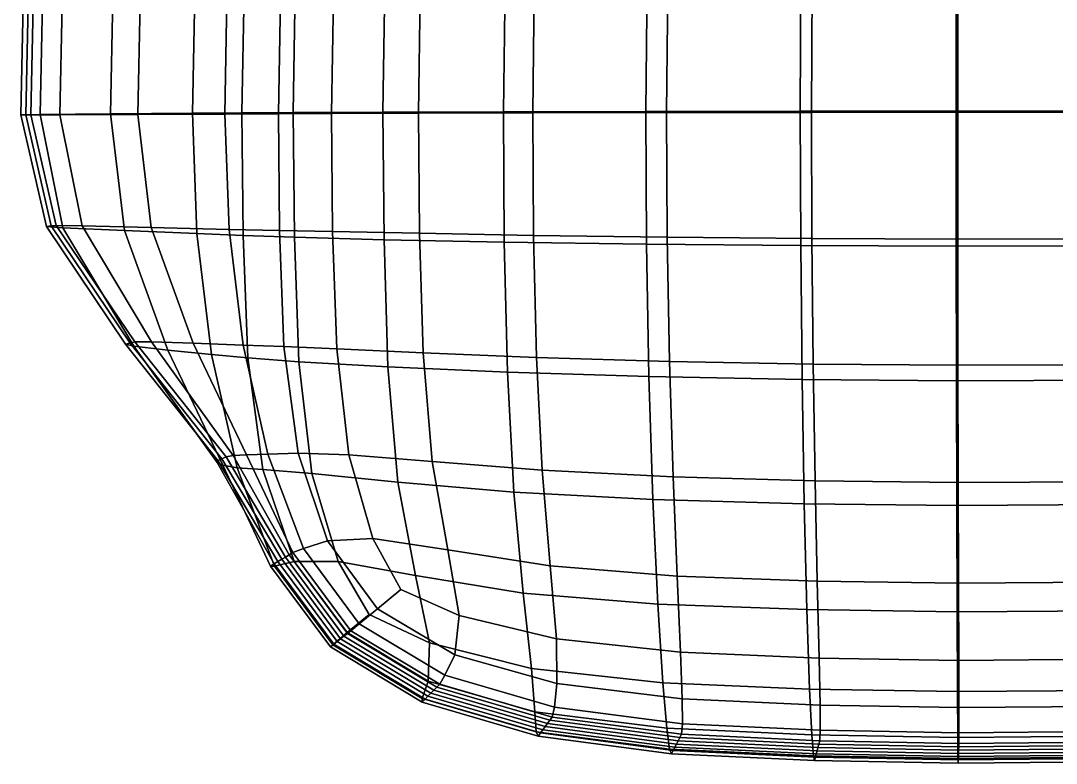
# Model space of a CAD drawing. Extents: x -19.4 to 22.4, y -12.8 to 18.3.
# Drawn here: x -19.42 to 1.5, y -12.76 to 2.23 of the extents above; entities that cross this region are included whole.
import ezdxf

# ---------------------------------------------------------------- set-up
doc = ezdxf.new("R2010")
doc.units = 0
doc.header["$MEASUREMENT"] = 0
doc.layers.add('Boundaries', color=7, linetype='CONTINUOUS')

msp = doc.modelspace()

# ---------------------------------------------------------------- linework, layer by layer
at = {"layer": 'Boundaries'}
for points in [[(-13.87017, 2.89058, 33.80531), (-13.91278, 0.37482, 33.90915), (-12.0997, 0.38326, 34.67273), (-12.06111, 2.95529, 34.56217)], [(-9.63368, 3.02241, 35.34706), (-12.06111, 2.95529, 34.56217), (-12.0997, 0.38326, 34.67273), (-9.66586, 0.39202, 35.46512)], [(-9.63368, 3.02241, 35.34706), (-9.66586, 0.39202, 35.46512), (-6.78878, 0.39946, 36.13835), (-6.76533, 3.0794, 36.01354)], [(-3.65574, 3.11735, 36.45745), (-6.76533, 3.0794, 36.01354), (-6.78878, 0.39946, 36.13835), (-3.66872, 0.40442, 36.58695)], [(-3.65574, 3.11735, 36.45745), (-3.66872, 0.40442, 36.58695), (-0.52171, 0.4064, 36.7667), (-0.51985, 3.13256, 36.63529)], [(-3.4298, 2.92469, 34.20428), (-0.48772, 2.93896, 34.37113), (-0.48947, 0.38129, 34.49442), (-3.44199, 0.37942, 34.32577)], [(2.61978, 3.12491, 36.54585), (-0.51985, 3.13256, 36.63529), (-0.52171, 0.4064, 36.7667), (2.62913, 0.4054, 36.6763)], [(2.45787, 2.93178, 34.28722), (2.46664, 0.38035, 34.40961), (-0.48947, 0.38129, 34.49442), (-0.48772, 2.93896, 34.37113)], [(-15.90314, 2.78779, 32.60324), (-17.55865, 2.69744, 31.54652), (-17.60677, 0.34966, 31.63297), (-15.94925, 0.36143, 32.69776)], [(-15.90314, 2.78779, 32.60324), (-15.94925, 0.36143, 32.69776), (-14.94739, 0.36849, 33.33635), (-14.90286, 2.84199, 33.23704)], [(-13.87017, 2.89058, 33.80531), (-14.90286, 2.84199, 33.23704), (-14.94739, 0.36849, 33.33635), (-13.91278, 0.37482, 33.90915)], [(-13.09977, 2.73003, 31.92764), (-13.14001, 0.354, 32.02571), (-14.21132, 0.35034, 31.69473), (-14.16898, 2.70204, 31.60031)], [(-13.09977, 2.73003, 31.92764), (-11.34584, 2.78003, 32.5125), (-11.38214, 0.36053, 32.6165), (-13.14001, 0.354, 32.02571)], [(-9.04431, 2.8375, 33.18458), (-9.07452, 0.36803, 33.29542), (-11.38214, 0.36053, 32.6165), (-11.34584, 2.78003, 32.5125)], [(-9.04431, 2.8375, 33.18458), (-6.34722, 2.88908, 33.78781), (-6.36922, 0.37477, 33.90491), (-9.07452, 0.36803, 33.29542)], [(-3.4298, 2.92469, 34.20428), (-3.44199, 0.37942, 34.32577), (-6.36922, 0.37477, 33.90491), (-6.34722, 2.88908, 33.78781)], [(-18.97704, 2.60782, 30.4985), (-19.36837, 2.5677, 30.02923), (-19.41747, 0.33277, 30.10536), (-19.02615, 0.33799, 30.57742)], [(-19.26598, 2.55412, 29.87048), (-19.31482, 0.33101, 29.94621), (-19.41747, 0.33277, 30.10536), (-19.36837, 2.5677, 30.02923)], [(-19.26598, 2.55412, 29.87048), (-19.1636, 2.54055, 29.71174), (-19.21218, 0.32925, 29.78707), (-19.31482, 0.33101, 29.94621)], [(-18.57788, 2.55297, 29.85699), (-18.62595, 0.33088, 29.93425), (-19.21218, 0.32925, 29.78707), (-19.1636, 2.54055, 29.71174)], [(-18.97704, 2.60782, 30.4985), (-19.02615, 0.33799, 30.57742), (-17.60677, 0.34966, 31.63297), (-17.55865, 2.69744, 31.54652)], [(-18.57788, 2.55297, 29.85699), (-17.00755, 2.61277, 30.55638), (-17.05415, 0.33868, 30.64012), (-18.62595, 0.33088, 29.93425)], [(-15.25122, 2.67351, 31.26671), (-15.29543, 0.34661, 31.35736), (-17.05415, 0.33868, 30.64012), (-17.00755, 2.61277, 30.55638)], [(-15.25122, 2.67351, 31.26671), (-14.16898, 2.70204, 31.60031), (-14.21132, 0.35034, 31.69473), (-15.29543, 0.34661, 31.35736)], [(-18.5634, -1.94899, 30.8008), (-19.02615, 0.33799, 30.57742), (-19.41747, 0.33277, 30.10536), (-18.89968, -1.922, 30.37416)], [(-18.79976, -1.91184, 30.21359), (-18.89968, -1.922, 30.37416), (-19.41747, 0.33277, 30.10536), (-19.31482, 0.33101, 29.94621)], [(-18.79976, -1.91184, 30.21359), (-19.31482, 0.33101, 29.94621), (-19.21218, 0.32925, 29.78707), (-18.69986, -1.90168, 30.05303)], [(-18.17293, -1.908, 30.15293), (-18.69986, -1.90168, 30.05303), (-19.21218, 0.32925, 29.78707), (-18.62595, 0.33088, 29.93425)], [(-18.5634, -1.94899, 30.8008), (-17.32349, -2.00763, 31.72745), (-17.60677, 0.34966, 31.63297), (-19.02615, 0.33799, 30.57742)], [(-18.17293, -1.908, 30.15293), (-18.62595, 0.33088, 29.93425), (-17.05415, 0.33868, 30.64012), (-16.77977, -1.94462, 30.73164)], [(-15.85796, -2.06783, 32.67877), (-15.94925, 0.36143, 32.69776), (-17.60677, 0.34966, 31.63297), (-17.32349, -2.00763, 31.72745)], [(-15.20788, -1.98306, 31.33915), (-16.77977, -1.94462, 30.73164), (-17.05415, 0.33868, 30.64012), (-15.29543, 0.34661, 31.35736)], [(-15.85796, -2.06783, 32.67877), (-14.9233, -2.10604, 33.28262), (-14.94739, 0.36849, 33.33635), (-15.94925, 0.36143, 32.69776)], [(-15.20788, -1.98306, 31.33915), (-15.29543, 0.34661, 31.35736), (-14.21132, 0.35034, 31.69473), (-14.18841, -2.00233, 31.64364)], [(-13.88972, -2.14213, 33.85296), (-13.91278, 0.37482, 33.90915), (-14.94739, 0.36849, 33.33635), (-14.9233, -2.10604, 33.28262)], [(-13.11824, -2.02315, 31.97265), (-14.18841, -2.00233, 31.64364), (-14.21132, 0.35034, 31.69473), (-13.14001, 0.354, 32.02571)], [(-13.88972, -2.14213, 33.85296), (-12.07882, -2.19021, 34.6129), (-12.0997, 0.38326, 34.67273), (-13.91278, 0.37482, 33.90915)], [(-13.11824, -2.02315, 31.97265), (-13.14001, 0.354, 32.02571), (-11.38214, 0.36053, 32.6165), (-11.3625, -2.06033, 32.56022)], [(-9.64844, -2.2401, 35.40122), (-9.66586, 0.39202, 35.46512), (-12.0997, 0.38326, 34.67273), (-12.07882, -2.19021, 34.6129)], [(-9.05817, -2.10305, 33.23543), (-11.3625, -2.06033, 32.56022), (-11.38214, 0.36053, 32.6165), (-9.07452, 0.36803, 33.29542)], [(-9.64844, -2.2401, 35.40122), (-6.77609, -2.28247, 36.0708), (-6.78878, 0.39946, 36.13835), (-9.66586, 0.39202, 35.46512)], [(-9.05817, -2.10305, 33.23543), (-9.07452, 0.36803, 33.29542), (-6.36922, 0.37477, 33.90491), (-6.35731, -2.1414, 33.84153)], [(-3.66169, -2.31069, 36.51685), (-3.66872, 0.40442, 36.58695), (-6.78878, 0.39946, 36.13835), (-6.77609, -2.28247, 36.0708)], [(-3.43539, -2.16788, 34.26001), (-6.35731, -2.1414, 33.84153), (-6.36922, 0.37477, 33.90491), (-3.44199, 0.37942, 34.32577)], [(-3.66169, -2.31069, 36.51685), (-0.5207, -2.322, 36.69557), (-0.52171, 0.4064, 36.7667), (-3.66872, 0.40442, 36.58695)], [(-3.43539, -2.16788, 34.26001), (-3.44199, 0.37942, 34.32577), (-0.48947, 0.38129, 34.49442), (-0.48852, -2.17849, 34.42769)], [(2.62407, -2.31631, 36.60569), (2.62913, 0.4054, 36.6763), (-0.52171, 0.4064, 36.7667), (-0.5207, -2.322, 36.69557)], [(2.46189, -2.17316, 34.34336), (-0.48852, -2.17849, 34.42769), (-0.48947, 0.38129, 34.49442), (2.46664, 0.38035, 34.40961)], [(-18.79976, -1.91184, 30.21359), (-17.20607, -4.27563, 30.91306), (-17.29751, -4.29835, 31.07735), (-18.89968, -1.922, 30.37416)], [(-18.5634, -1.94899, 30.8008), (-18.89968, -1.922, 30.37416), (-17.29751, -4.29835, 31.07735), (-17.13364, -4.34018, 31.37975)], [(-18.79976, -1.91184, 30.21359), (-18.69986, -1.90168, 30.05303), (-17.11463, -4.25291, 30.74878), (-17.20607, -4.27563, 30.91306)], [(-18.17293, -1.908, 30.15293), (-16.77325, -4.24889, 30.7197), (-17.11463, -4.25291, 30.74878), (-18.69986, -1.90168, 30.05303)], [(-18.5634, -1.94899, 30.8008), (-17.13364, -4.34018, 31.37975), (-16.4473, -4.41888, 31.94879), (-17.32349, -2.00763, 31.72745)], [(-18.17293, -1.908, 30.15293), (-16.77977, -1.94462, 30.73164), (-15.93107, -4.28019, 30.94603), (-16.77325, -4.24889, 30.7197)], [(-15.85796, -2.06783, 32.67877), (-17.32349, -2.00763, 31.72745), (-16.4473, -4.41888, 31.94879), (-15.56331, -4.50551, 32.57509)], [(-15.20788, -1.98306, 31.33915), (-14.92532, -4.32081, 31.23972), (-15.93107, -4.28019, 30.94603), (-16.77977, -1.94462, 30.73164)], [(-15.85796, -2.06783, 32.67877), (-15.56331, -4.50551, 32.57509), (-14.83051, -4.57474, 33.07568), (-14.9233, -2.10604, 33.28262)], [(-15.20788, -1.98306, 31.33915), (-14.18841, -2.00233, 31.64364), (-14.10019, -4.34946, 31.44689), (-14.92532, -4.32081, 31.23972)], [(-13.11824, -2.02315, 31.97265), (-13.03442, -4.39393, 31.76836), (-14.10019, -4.34946, 31.44689), (-14.18841, -2.00233, 31.64364)], [(-13.11824, -2.02315, 31.97265), (-11.3625, -2.06033, 32.56022), (-11.28692, -4.4735, 32.34366), (-13.03442, -4.39393, 31.76836)], [(-9.05817, -2.10305, 33.23543), (-8.99529, -4.56493, 33.00474), (-11.28692, -4.4735, 32.34366), (-11.3625, -2.06033, 32.56022)], [(-13.88972, -2.14213, 33.85296), (-14.9233, -2.10604, 33.28262), (-14.83051, -4.57474, 33.07568), (-13.80098, -4.65233, 33.63666)], [(-13.88972, -2.14213, 33.85296), (-13.80098, -4.65233, 33.63666), (-11.99848, -4.75552, 34.38269), (-12.07882, -2.19021, 34.6129)], [(-9.64844, -2.2401, 35.40122), (-12.07882, -2.19021, 34.6129), (-11.99848, -4.75552, 34.38269), (-9.58147, -4.86241, 35.1555)], [(-9.64844, -2.2401, 35.40122), (-9.58147, -4.86241, 35.1555), (-6.72731, -4.95309, 35.81114), (-6.77609, -2.28247, 36.0708)], [(-9.05817, -2.10305, 33.23543), (-6.35731, -2.1414, 33.84153), (-6.31155, -4.64698, 33.59792), (-8.99529, -4.56493, 33.00474)], [(-3.66169, -2.31069, 36.51685), (-6.77609, -2.28247, 36.0708), (-6.72731, -4.95309, 35.81114), (-3.63469, -5.01344, 36.24751)], [(-3.43539, -2.16788, 34.26001), (-3.41005, -4.7036, 34.00732), (-6.31155, -4.64698, 33.59792), (-6.35731, -2.1414, 33.84153)], [(-3.43539, -2.16788, 34.26001), (-0.48852, -2.17849, 34.42769), (-0.48488, -4.72628, 34.17129), (-3.41005, -4.7036, 34.00732)], [(2.46189, -2.17316, 34.34336), (2.44365, -4.71487, 34.08883), (-0.48488, -4.72628, 34.17129), (-0.48852, -2.17849, 34.42769)], [(-3.66169, -2.31069, 36.51685), (-3.63469, -5.01344, 36.24751), (-0.51683, -5.03762, 36.42229), (-0.5207, -2.322, 36.69557)], [(2.62407, -2.31631, 36.60569), (-0.5207, -2.322, 36.69557), (-0.51683, -5.03762, 36.42229), (2.60462, -5.02546, 36.3344)], [(-15.35191, -6.6111, 31.47315), (-15.4335, -6.64624, 31.64042), (-17.29751, -4.29835, 31.07735), (-17.20607, -4.27563, 30.91306)], [(-15.44997, -6.68775, 31.83803), (-17.13364, -4.34018, 31.37975), (-17.29751, -4.29835, 31.07735), (-15.4335, -6.64624, 31.64042)], [(-15.35191, -6.6111, 31.47315), (-17.20607, -4.27563, 30.91306), (-17.11463, -4.25291, 30.74878), (-15.27033, -6.57597, 31.3059)], [(-15.44997, -6.68775, 31.83803), (-15.3345, -6.74197, 32.09617), (-16.4473, -4.41888, 31.94879), (-17.13364, -4.34018, 31.37975)], [(-15.12499, -6.54707, 31.16834), (-15.27033, -6.57597, 31.3059), (-17.11463, -4.25291, 30.74878), (-16.77325, -4.24889, 30.7197)], [(-15.12499, -6.54707, 31.16834), (-16.77325, -4.24889, 30.7197), (-15.93107, -4.28019, 30.94603), (-14.8532, -6.53036, 31.08879)], [(-14.42649, -6.51683, 31.09409), (-14.8532, -6.53036, 31.08879), (-15.93107, -4.28019, 30.94603), (-14.92532, -4.32081, 31.23972)], [(-14.42649, -6.51683, 31.09409), (-14.92532, -4.32081, 31.23972), (-14.10019, -4.34946, 31.44689), (-13.81469, -6.49653, 31.20754)], [(-12.78854, -6.52967, 31.50918), (-13.81469, -6.49653, 31.20754), (-14.10019, -4.34946, 31.44689), (-13.03442, -4.39393, 31.76836)], [(-15.04219, -6.79496, 32.42114), (-15.56331, -4.50551, 32.57509), (-16.4473, -4.41888, 31.94879), (-15.3345, -6.74197, 32.09617)], [(-15.04219, -6.79496, 32.42114), (-14.52646, -6.83125, 32.81543), (-14.83051, -4.57474, 33.07568), (-15.56331, -4.50551, 32.57509)], [(-13.53426, -6.91042, 33.34654), (-13.80098, -4.65233, 33.63666), (-14.83051, -4.57474, 33.07568), (-14.52646, -6.83125, 32.81543)], [(-12.78854, -6.52967, 31.50918), (-13.03442, -4.39393, 31.76836), (-11.28692, -4.4735, 32.34366), (-11.10541, -6.66941, 32.03803)], [(-8.8809, -6.84336, 32.65209), (-11.10541, -6.66941, 32.03803), (-11.28692, -4.4735, 32.34366), (-8.99529, -4.56493, 33.00474)], [(-8.8809, -6.84336, 32.65209), (-8.99529, -4.56493, 33.00474), (-6.31155, -4.64698, 33.59792), (-6.24019, -6.97763, 33.21806)], [(-13.53426, -6.91042, 33.34654), (-11.79855, -7.08568, 34.03766), (-11.99848, -4.75552, 34.38269), (-13.80098, -4.65233, 33.63666)], [(-9.45352, -7.2846, 34.7574), (-9.58147, -4.86241, 35.1555), (-11.99848, -4.75552, 34.38269), (-11.79855, -7.08568, 34.03766)], [(-3.37054, -7.06065, 33.6133), (-6.24019, -6.97763, 33.21806), (-6.31155, -4.64698, 33.59792), (-3.41005, -4.7036, 34.00732)], [(-3.37054, -7.06065, 33.6133), (-3.41005, -4.7036, 34.00732), (-0.48488, -4.72628, 34.17129), (-0.47921, -7.09388, 33.7715)], [(2.4152, -7.07717, 33.69195), (-0.47921, -7.09388, 33.7715), (-0.48488, -4.72628, 34.17129), (2.44365, -4.71487, 34.08883)], [(-9.45352, -7.2846, 34.7574), (-6.64683, -7.43233, 35.38273), (-6.72731, -4.95309, 35.81114), (-9.58147, -4.86241, 35.1555)], [(-3.59018, -7.52076, 35.80371), (-3.63469, -5.01344, 36.24751), (-6.72731, -4.95309, 35.81114), (-6.64683, -7.43233, 35.38273)], [(-3.59018, -7.52076, 35.80371), (-0.51044, -7.55616, 35.97223), (-0.51683, -5.03762, 36.42229), (-3.63469, -5.01344, 36.24751)], [(2.57258, -7.53836, 35.88749), (2.60462, -5.02546, 36.3344), (-0.51683, -5.03762, 36.42229), (-0.51044, -7.55616, 35.97223)], [(-15.44997, -6.68775, 31.83803), (-15.4335, -6.64624, 31.64042), (-14.2201, -8.68747, 31.71432), (-14.29528, -8.7334, 31.88197)], [(-15.44997, -6.68775, 31.83803), (-14.29528, -8.7334, 31.88197), (-14.37045, -8.77932, 32.04963), (-15.3345, -6.74197, 32.09617)], [(-15.35191, -6.6111, 31.47315), (-14.14493, -8.64155, 31.54666), (-14.2201, -8.68747, 31.71432), (-15.4335, -6.64624, 31.64042)], [(-15.35191, -6.6111, 31.47315), (-15.27033, -6.57597, 31.3059), (-14.06976, -8.59562, 31.37902), (-14.14493, -8.64155, 31.54666)], [(-15.12499, -6.54707, 31.16834), (-13.99459, -8.5497, 31.21136), (-14.06976, -8.59562, 31.37902), (-15.27033, -6.57597, 31.3059)], [(-15.12499, -6.54707, 31.16834), (-14.8532, -6.53036, 31.08879), (-13.91941, -8.50377, 31.04371), (-13.99459, -8.5497, 31.21136)], [(-14.42649, -6.51683, 31.09409), (-13.70744, -8.42224, 30.96526), (-13.91941, -8.50377, 31.04371), (-14.8532, -6.53036, 31.08879)], [(-14.42649, -6.51683, 31.09409), (-13.81469, -6.49653, 31.20754), (-13.22194, -8.26778, 31.06034), (-13.70744, -8.42224, 30.96526)], [(-12.78854, -6.52967, 31.50918), (-12.30365, -8.2196, 31.33389), (-13.22194, -8.26778, 31.06034), (-13.81469, -6.49653, 31.20754)], [(-12.78854, -6.52967, 31.50918), (-11.10541, -6.66941, 32.03803), (-10.78662, -8.45366, 31.75867), (-12.30365, -8.2196, 31.33389)], [(-8.8809, -6.84336, 32.65209), (-8.72198, -8.77627, 32.26687), (-10.78662, -8.45366, 31.75867), (-11.10541, -6.66941, 32.03803)], [(-15.04219, -6.79496, 32.42114), (-15.3345, -6.74197, 32.09617), (-14.37045, -8.77932, 32.04963), (-14.28968, -8.77999, 32.28055)], [(-15.04219, -6.79496, 32.42114), (-14.28968, -8.77999, 32.28055), (-13.89239, -8.68701, 32.63534), (-14.52646, -6.83125, 32.81543)], [(-13.53426, -6.91042, 33.34654), (-14.52646, -6.83125, 32.81543), (-13.89239, -8.68701, 32.63534), (-13.00271, -8.68662, 33.11421)], [(-8.8809, -6.84336, 32.65209), (-6.24019, -6.97763, 33.21806), (-6.15904, -8.98106, 32.78607), (-8.72198, -8.77627, 32.26687)], [(-13.53426, -6.91042, 33.34654), (-13.00271, -8.68662, 33.11421), (-11.43957, -8.96538, 33.68111), (-11.79855, -7.08568, 34.03766)], [(-9.45352, -7.2846, 34.7574), (-11.79855, -7.08568, 34.03766), (-11.43957, -8.96538, 33.68111), (-9.26636, -9.32403, 34.28078)], [(-3.37054, -7.06065, 33.6133), (-3.3256, -9.08489, 33.16511), (-6.15904, -8.98106, 32.78607), (-6.24019, -6.97763, 33.21806)], [(-3.37054, -7.06065, 33.6133), (-0.47921, -7.09388, 33.7715), (-0.47276, -9.12642, 33.31673), (-3.3256, -9.08489, 33.16511)], [(2.4152, -7.07717, 33.69195), (2.38283, -9.10554, 33.2405), (-0.47276, -9.12642, 33.31673), (-0.47921, -7.09388, 33.7715)], [(-9.45352, -7.2846, 34.7574), (-9.26636, -9.32403, 34.28078), (-6.54732, -9.54724, 34.85298), (-6.64683, -7.43233, 35.38273)], [(-3.59018, -7.52076, 35.80371), (-6.64683, -7.43233, 35.38273), (-6.54732, -9.54724, 34.85298), (-3.53525, -9.65762, 35.25592)], [(-3.59018, -7.52076, 35.80371), (-3.53525, -9.65762, 35.25592), (-0.50256, -9.70177, 35.4171), (-0.51044, -7.55616, 35.97223)], [(2.57258, -7.53836, 35.88749), (-0.51044, -7.55616, 35.97223), (-0.50256, -9.70177, 35.4171), (2.53305, -9.67957, 35.33606)], [(-12.57979, -9.94515, 30.99484), (-13.70744, -8.42224, 30.96526), (-13.22194, -8.26778, 31.06034), (-12.20807, -9.63875, 31.09047)], [(-11.7384, -9.249, 31.30138), (-12.20807, -9.63875, 31.09047), (-13.22194, -8.26778, 31.06034), (-12.30365, -8.2196, 31.33389)], [(-11.7384, -9.249, 31.30138), (-12.30365, -8.2196, 31.33389), (-10.78662, -8.45366, 31.75867), (-10.56034, -9.77296, 31.52337)], [(-12.81816, -10.13762, 31.24129), (-12.88702, -10.19207, 31.40911), (-14.06976, -8.59562, 31.37902), (-13.99459, -8.5497, 31.21136)], [(-12.81816, -10.13762, 31.24129), (-13.99459, -8.5497, 31.21136), (-13.91941, -8.50377, 31.04371), (-12.74931, -10.08316, 31.07347)], [(-12.57979, -9.94515, 30.99484), (-12.74931, -10.08316, 31.07347), (-13.91941, -8.50377, 31.04371), (-13.70744, -8.42224, 30.96526)], [(-8.59754, -10.24797, 31.93859), (-10.56034, -9.77296, 31.52337), (-10.78662, -8.45366, 31.75867), (-8.72198, -8.77627, 32.26687)], [(-13.09358, -10.35543, 31.91255), (-13.16243, -10.40989, 32.08036), (-14.37045, -8.77932, 32.04963), (-14.29528, -8.7334, 31.88197)], [(-13.11243, -10.36624, 32.3072), (-14.28968, -8.77999, 32.28055), (-14.37045, -8.77932, 32.04963), (-13.16243, -10.40989, 32.08036)], [(-13.09358, -10.35543, 31.91255), (-14.29528, -8.7334, 31.88197), (-14.2201, -8.68747, 31.71432), (-13.02472, -10.30098, 31.74473)], [(-13.11243, -10.36624, 32.3072), (-12.82049, -10.12228, 32.65012), (-13.89239, -8.68701, 32.63534), (-14.28968, -8.77999, 32.28055)], [(-12.95587, -10.24652, 31.57691), (-13.02472, -10.30098, 31.74473), (-14.2201, -8.68747, 31.71432), (-14.14493, -8.64155, 31.54666)], [(-12.95587, -10.24652, 31.57691), (-14.14493, -8.64155, 31.54666), (-14.06976, -8.59562, 31.37902), (-12.88702, -10.19207, 31.40911)], [(-12.3817, -9.75587, 33.01679), (-13.00271, -8.68662, 33.11421), (-13.89239, -8.68701, 32.63534), (-12.82049, -10.12228, 32.65012)], [(-12.3817, -9.75587, 33.01679), (-11.16036, -10.32823, 33.31445), (-11.43957, -8.96538, 33.68111), (-13.00271, -8.68662, 33.11421)], [(-8.59754, -10.24797, 31.93859), (-8.72198, -8.77627, 32.26687), (-6.15904, -8.98106, 32.78607), (-6.08928, -10.51839, 32.41474)], [(-9.09888, -10.84554, 33.80098), (-9.26636, -9.32403, 34.28078), (-11.43957, -8.96538, 33.68111), (-11.16036, -10.32823, 33.31445)], [(-3.28692, -10.63672, 32.77938), (-6.08928, -10.51839, 32.41474), (-6.15904, -8.98106, 32.78607), (-3.3256, -9.08489, 33.16511)], [(-3.28692, -10.63672, 32.77938), (-3.3256, -9.08489, 33.16511), (-0.47276, -9.12642, 33.31673), (-0.4672, -10.68402, 32.92514)], [(2.35498, -10.66024, 32.85186), (-0.4672, -10.68402, 32.92514), (-0.47276, -9.12642, 33.31673), (2.38283, -9.10554, 33.2405)], [(-11.7384, -9.249, 31.30138), (-10.56034, -9.77296, 31.52337), (-10.64805, -10.56764, 31.35067), (-12.20807, -9.63875, 31.09047)], [(-9.09888, -10.84554, 33.80098), (-6.44739, -11.13698, 34.32106), (-6.54732, -9.54724, 34.85298), (-9.26636, -9.32403, 34.28078)], [(-3.48023, -11.26226, 34.70714), (-3.53525, -9.65762, 35.25592), (-6.54732, -9.54724, 34.85298), (-6.44739, -11.13698, 34.32106)], [(-12.3817, -9.75587, 33.01679), (-12.82049, -10.12228, 32.65012), (-11.18799, -11.1035, 32.94039), (-11.16036, -10.32823, 33.31445)], [(-12.57979, -9.94515, 30.99484), (-12.20807, -9.63875, 31.09047), (-10.64805, -10.56764, 31.35067), (-10.84794, -10.98204, 31.29525)], [(-8.59754, -10.24797, 31.93859), (-8.58621, -11.14674, 31.76457), (-10.64805, -10.56764, 31.35067), (-10.56034, -9.77296, 31.52337)], [(-3.48023, -11.26226, 34.70714), (-0.49468, -11.31234, 34.86147), (-0.50256, -9.70177, 35.4171), (-3.53525, -9.65762, 35.25592)], [(2.49347, -11.28717, 34.78389), (2.53305, -9.67957, 35.33606), (-0.50256, -9.70177, 35.4171), (-0.49468, -11.31234, 34.86147)], [(-12.57979, -9.94515, 30.99484), (-10.84794, -10.98204, 31.29525), (-10.95361, -11.1604, 31.38853), (-12.74931, -10.08316, 31.07347)], [(-13.11243, -10.36624, 32.3072), (-11.30872, -11.44852, 32.62456), (-11.18799, -11.1035, 32.94039), (-12.82049, -10.12228, 32.65012)], [(-12.95587, -10.24652, 31.57691), (-11.13108, -11.34122, 31.89707), (-11.19023, -11.40149, 32.06659), (-13.02472, -10.30098, 31.74473)], [(-12.95587, -10.24652, 31.57691), (-12.88702, -10.19207, 31.40911), (-11.07192, -11.28095, 31.72756), (-11.13108, -11.34122, 31.89707)], [(-12.81816, -10.13762, 31.24129), (-11.01277, -11.22068, 31.55804), (-11.07192, -11.28095, 31.72756), (-12.88702, -10.19207, 31.40911)], [(-12.81816, -10.13762, 31.24129), (-12.74931, -10.08316, 31.07347), (-10.95361, -11.1604, 31.38853), (-11.01277, -11.22068, 31.55804)], [(-8.59754, -10.24797, 31.93859), (-6.08928, -10.51839, 32.41474), (-6.05429, -11.45906, 32.2285), (-8.58621, -11.14674, 31.76457)], [(-13.09358, -10.35543, 31.91255), (-11.24939, -11.46177, 32.23611), (-11.30855, -11.52204, 32.40562), (-13.16243, -10.40989, 32.08036)], [(-13.11243, -10.36624, 32.3072), (-13.16243, -10.40989, 32.08036), (-11.30855, -11.52204, 32.40562), (-11.30872, -11.44852, 32.62456)], [(-13.09358, -10.35543, 31.91255), (-13.02472, -10.30098, 31.74473), (-11.19023, -11.40149, 32.06659), (-11.24939, -11.46177, 32.23611)], [(-9.09888, -10.84554, 33.80098), (-11.16036, -10.32823, 33.31445), (-11.18799, -11.1035, 32.94039), (-9.02859, -11.72105, 33.40117)], [(-8.63421, -11.62479, 31.74507), (-10.84794, -10.98204, 31.29525), (-10.64805, -10.56764, 31.35067), (-8.58621, -11.14674, 31.76457)], [(-3.28692, -10.63672, 32.77938), (-3.26736, -11.58558, 32.58434), (-6.05429, -11.45906, 32.2285), (-6.08928, -10.51839, 32.41474)], [(-3.28692, -10.63672, 32.77938), (-0.4672, -10.68402, 32.92514), (-0.46438, -11.63614, 32.72652), (-3.26736, -11.58558, 32.58434)], [(2.35498, -10.66024, 32.85186), (2.34087, -11.61072, 32.65504), (-0.46438, -11.63614, 32.72652), (-0.4672, -10.68402, 32.92514)], [(-9.09888, -10.84554, 33.80098), (-9.02859, -11.72105, 33.40117), (-6.36787, -12.05258, 33.89776), (-6.44739, -11.13698, 34.32106)], [(-8.63421, -11.62479, 31.74507), (-8.68106, -11.8271, 31.85176), (-10.95361, -11.1604, 31.38853), (-10.84794, -10.98204, 31.29525)], [(-9.0027, -12.12092, 33.09991), (-9.02859, -11.72105, 33.40117), (-11.18799, -11.1035, 32.94039), (-11.30872, -11.44852, 32.62456)], [(-8.8217, -12.01872, 32.36781), (-11.13108, -11.34122, 31.89707), (-11.07192, -11.28095, 31.72756), (-8.77482, -11.95484, 32.1958)], [(-8.72794, -11.89097, 32.02378), (-8.77482, -11.95484, 32.1958), (-11.07192, -11.28095, 31.72756), (-11.01277, -11.22068, 31.55804)], [(-8.72794, -11.89097, 32.02378), (-11.01277, -11.22068, 31.55804), (-10.95361, -11.1604, 31.38853), (-8.68106, -11.8271, 31.85176)], [(-8.63421, -11.62479, 31.74507), (-8.58621, -11.14674, 31.76457), (-6.05429, -11.45906, 32.2285), (-6.05135, -11.96117, 32.21283)], [(-3.48023, -11.26226, 34.70714), (-6.44739, -11.13698, 34.32106), (-6.36787, -12.05258, 33.89776), (-3.4366, -12.18565, 34.27203)], [(-3.48023, -11.26226, 34.70714), (-3.4366, -12.18565, 34.27203), (-0.48844, -12.23883, 34.42158), (-0.49468, -11.31234, 34.86147)], [(2.49347, -11.28717, 34.78389), (-0.49468, -11.31234, 34.86147), (-0.48844, -12.23883, 34.42158), (2.46211, -12.2121, 34.3464)], [(-9.0027, -12.12092, 33.09991), (-11.30872, -11.44852, 32.62456), (-11.30855, -11.52204, 32.40562), (-8.96235, -12.21034, 32.88387)], [(-8.91547, -12.14646, 32.71185), (-8.96235, -12.21034, 32.88387), (-11.30855, -11.52204, 32.40562), (-11.24939, -11.46177, 32.23611)], [(-8.91547, -12.14646, 32.71185), (-11.24939, -11.46177, 32.23611), (-11.19023, -11.40149, 32.06659), (-8.86859, -12.08259, 32.53983)], [(-8.8217, -12.01872, 32.36781), (-8.86859, -12.08259, 32.53983), (-11.19023, -11.40149, 32.06659), (-11.13108, -11.34122, 31.89707)], [(-3.26542, -12.09192, 32.56497), (-6.05135, -11.96117, 32.21283), (-6.05429, -11.45906, 32.2285), (-3.26736, -11.58558, 32.58434)], [(-8.63421, -11.62479, 31.74507), (-6.05135, -11.96117, 32.21283), (-6.07192, -12.17278, 32.3223), (-8.68106, -11.8271, 31.85176)], [(-3.26542, -12.09192, 32.56497), (-3.26736, -11.58558, 32.58434), (-0.46438, -11.63614, 32.72652), (-0.46409, -12.14416, 32.70564)], [(2.33942, -12.1179, 32.63492), (-0.46409, -12.14416, 32.70564), (-0.46438, -11.63614, 32.72652), (2.34087, -11.61072, 32.65504)], [(-9.0027, -12.12092, 33.09991), (-6.31002, -12.47246, 33.58979), (-6.36787, -12.05258, 33.89776), (-9.02859, -11.72105, 33.40117)], [(-8.72794, -11.89097, 32.02378), (-6.10471, -12.23852, 32.49686), (-6.1375, -12.30426, 32.67142), (-8.77482, -11.95484, 32.1958)], [(-8.72794, -11.89097, 32.02378), (-8.68106, -11.8271, 31.85176), (-6.07192, -12.17278, 32.3223), (-6.10471, -12.23852, 32.49686)], [(-9.0027, -12.12092, 33.09991), (-8.96235, -12.21034, 32.88387), (-6.26867, -12.56722, 33.36966), (-6.31002, -12.47246, 33.58979)], [(-8.91547, -12.14646, 32.71185), (-8.86859, -12.08259, 32.53983), (-6.20308, -12.43573, 33.02054), (-6.23587, -12.50148, 33.1951)], [(-8.8217, -12.01872, 32.36781), (-6.17029, -12.36999, 32.84598), (-6.20308, -12.43573, 33.02054), (-8.86859, -12.08259, 32.53983)], [(-8.8217, -12.01872, 32.36781), (-8.77482, -11.95484, 32.1958), (-6.1375, -12.30426, 32.67142), (-6.17029, -12.36999, 32.84598)], [(-3.40501, -12.6088, 33.95699), (-3.4366, -12.18565, 34.27203), (-6.36787, -12.05258, 33.89776), (-6.31002, -12.47246, 33.58979)], [(-3.26542, -12.09192, 32.56497), (-3.2764, -12.30539, 32.67443), (-6.07192, -12.17278, 32.3223), (-6.05135, -11.96117, 32.21283)], [(-3.26542, -12.09192, 32.56497), (-0.46409, -12.14416, 32.70564), (-0.46564, -12.35836, 32.81509), (-3.2764, -12.30539, 32.67443)], [(2.33942, -12.1179, 32.63492), (2.34727, -12.33173, 32.74438), (-0.46564, -12.35836, 32.81509), (-0.46409, -12.14416, 32.70564)], [(-8.91547, -12.14646, 32.71185), (-6.23587, -12.50148, 33.1951), (-6.26867, -12.56722, 33.36966), (-8.96235, -12.21034, 32.88387)], [(-3.32948, -12.50476, 33.20381), (-6.17029, -12.36999, 32.84598), (-6.1375, -12.30426, 32.67142), (-3.31179, -12.4383, 33.02736)], [(-3.29409, -12.37185, 32.85089), (-3.31179, -12.4383, 33.02736), (-6.1375, -12.30426, 32.67142), (-6.10471, -12.23852, 32.49686)], [(-3.29409, -12.37185, 32.85089), (-6.10471, -12.23852, 32.49686), (-6.07192, -12.17278, 32.3223), (-3.2764, -12.30539, 32.67443)], [(-3.40501, -12.6088, 33.95699), (-0.48392, -12.66327, 34.10367), (-0.48844, -12.23883, 34.42158), (-3.4366, -12.18565, 34.27203)], [(-3.29409, -12.37185, 32.85089), (-3.2764, -12.30539, 32.67443), (-0.46564, -12.35836, 32.81509), (-0.46815, -12.4251, 32.99231)], [(2.43943, -12.63589, 34.02993), (2.46211, -12.2121, 34.3464), (-0.48844, -12.23883, 34.42158), (-0.48392, -12.66327, 34.10367)], [(2.35995, -12.39833, 32.92122), (-0.46815, -12.4251, 32.99231), (-0.46564, -12.35836, 32.81509), (2.34727, -12.33173, 32.74438)], [(-3.40501, -12.6088, 33.95699), (-6.31002, -12.47246, 33.58979), (-6.26867, -12.56722, 33.36966), (-3.38256, -12.70413, 33.7332)], [(-3.36487, -12.63767, 33.55673), (-3.38256, -12.70413, 33.7332), (-6.26867, -12.56722, 33.36966), (-6.23587, -12.50148, 33.1951)], [(-3.36487, -12.63767, 33.55673), (-6.23587, -12.50148, 33.1951), (-6.20308, -12.43573, 33.02054), (-3.34718, -12.57121, 33.38027)], [(-3.32948, -12.50476, 33.20381), (-3.34718, -12.57121, 33.38027), (-6.20308, -12.43573, 33.02054), (-6.17029, -12.36999, 32.84598)], [(-3.32948, -12.50476, 33.20381), (-0.47318, -12.55859, 33.34674), (-0.4757, -12.62533, 33.52397), (-3.34718, -12.57121, 33.38027)], [(-3.32948, -12.50476, 33.20381), (-3.31179, -12.4383, 33.02736), (-0.47067, -12.49185, 33.16953), (-0.47318, -12.55859, 33.34674)], [(-3.29409, -12.37185, 32.85089), (-0.46815, -12.4251, 32.99231), (-0.47067, -12.49185, 33.16953), (-3.31179, -12.4383, 33.02736)], [(2.3853, -12.53153, 33.27489), (2.39798, -12.59813, 33.45173), (-0.4757, -12.62533, 33.52397), (-0.47318, -12.55859, 33.34674)], [(2.3853, -12.53153, 33.27489), (-0.47318, -12.55859, 33.34674), (-0.47067, -12.49185, 33.16953), (2.37262, -12.46493, 33.09806)], [(2.35995, -12.39833, 32.92122), (2.37262, -12.46493, 33.09806), (-0.47067, -12.49185, 33.16953), (-0.46815, -12.4251, 32.99231)], [(-3.40501, -12.6088, 33.95699), (-3.38256, -12.70413, 33.7332), (-0.48073, -12.75882, 33.87841), (-0.48392, -12.66327, 34.10367)], [(-3.36487, -12.63767, 33.55673), (-0.47821, -12.69207, 33.70119), (-0.48073, -12.75882, 33.87841), (-3.38256, -12.70413, 33.7332)], [(-3.36487, -12.63767, 33.55673), (-3.34718, -12.57121, 33.38027), (-0.4757, -12.62533, 33.52397), (-0.47821, -12.69207, 33.70119)], [(2.43943, -12.63589, 34.02993), (-0.48392, -12.66327, 34.10367), (-0.48073, -12.75882, 33.87841), (2.42333, -12.73132, 33.80541)], [(2.41065, -12.66473, 33.62857), (2.42333, -12.73132, 33.80541), (-0.48073, -12.75882, 33.87841), (-0.47821, -12.69207, 33.70119)], [(2.41065, -12.66473, 33.62857), (-0.47821, -12.69207, 33.70119), (-0.4757, -12.62533, 33.52397), (2.39798, -12.59813, 33.45173)]]:
    msp.add_3dface(points, dxfattribs=at)

doc.saveas('drawing.dxf')
